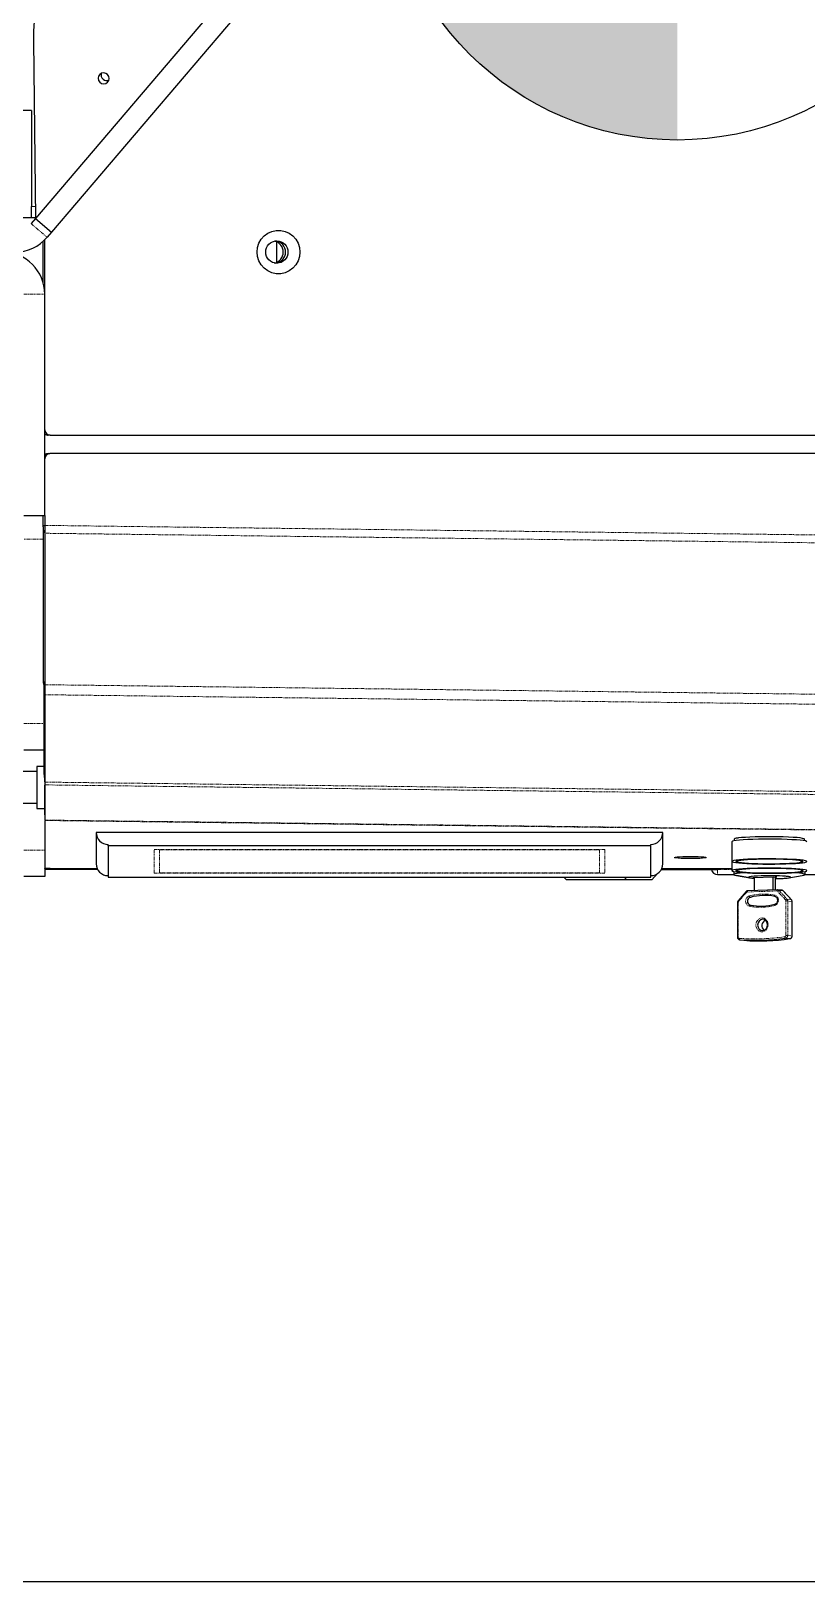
# Model space of a CAD drawing. Header units: millimetres. Extents: x -18594 to 273470, y -238787 to 48452.
# Drawn here: x 68812 to 69106, y -115853 to -115264 of the extents above; entities that cross this region are included whole.
import ezdxf

# ---------------------------------------------------------------- set-up
doc = ezdxf.new("R2010")
doc.units = ezdxf.units.MM
doc.linetypes.add('Xref AGV layout$0$PHANTOM', pattern=[2.5, 1.25, -0.25, 0.25, -0.25, 0.25, -0.25])
doc.layers.add('AM_BOR', color=4, linetype='Continuous', lineweight=25)
doc.layers.add('Xref AGV layout$0$ANNOTATION', color=5, linetype='Continuous')

# ---------------------------------------------------------------- blocks, each defined once
blk = doc.blocks.new('Xref AGV layout$0$SW_DOWELSYMBOL_0')
at = {"linetype": 'Continuous', "lineweight": 18}
h = blk.add_hatch(color=0, dxfattribs=at)
edge = h.paths.add_edge_path(flags=0)
edge.add_arc((0, 0), 111.46, 0, 90)
edge.add_line((0, 111.46), (0, 0))
edge.add_line((0, 0), (111.46, 0))
h = blk.add_hatch(color=0, dxfattribs=at)
edge = h.paths.add_edge_path(flags=0)
edge.add_arc((0, 0), 111.46, 180, 270)
edge.add_line((0, -111.46), (0, 0))
edge.add_line((0, 0), (-111.46, 0))
at = {"layer": 'Xref AGV layout$0$ANNOTATION', "color": 0}
blk.add_circle((0, 0), 111.46, dxfattribs=at)
blk = doc.blocks.new('Xref AGV layout$0$A$C343F789C')
at = {"color": 7, "linetype": 'Continuous', "lineweight": 25}
for p, q in [((3483.67, 1039.46), (3098.64, 587.68)), ((3489.76, 1034.27), (3104.73, 582.49)), ((3097.88, 655.02), (3098.64, 587.68)), ((3097.17, 628.67), (3068.67, 628.67)), ((3097.17, 628.67), (3097.17, 592.18)), ((3097.17, 587.88), (3097.17, 592.18)), ((3097.17, 587.88), (3068.67, 587.88)), ((3098.64, 587.68), (3096.95, 585.69)), ((3098.64, 587.88), (3097.17, 587.88)), ((3098.64, 587.68), (3104.73, 582.49)), ((3101.52, 563.4), (3101.52, 578.95)), ((3102.2, 507.38), (3102.2, 579.6)), ((3104.73, 582.49), (3103.04, 580.5)), ((3190.24, 571.03), (3190.24, 578.74)), ((3102.17, 474.88), (3102.17, 558.88)), ((3102.19, 497.92), (3102.19, 505.88)), ((3104.17, 505.38), (3103.49, 505.38)), ((3104.17, 505.38), (3451.83, 505.38)), ((3103.44, 498.38), (3104.14, 498.38)), ((3449.47, 498.38), (3104.14, 498.38)), ((3094.17, 474.88), (3102.17, 474.88)), ((3101.47, 474.88), (3101.47, 471.13)), ((3101.47, 471.13), (3102.17, 471.13)), ((3102.17, 474.88), (3102.17, 471.13)), ((3101.54, 469.64), (3102.17, 468.15)), ((3101.54, 469.64), (3101.54, 412.15)), ((3102.17, 468.15), (3102.17, 410.66)), ((3101.54, 412.15), (3102.17, 410.66)), ((3101.84, 409.95), (3101.84, 377.08)), ((3102, 408.61), (3102.17, 406.86)), ((3102.17, 406.86), (3102.17, 373.69)), ((3101.84, 385.88), (3094.17, 385.88)), ((3099.17, 377.68), (3089.17, 377.68)), ((3101.84, 379.68), (3099.17, 379.68)), ((3099.17, 379.68), (3099.17, 363.68)), ((3101.84, 377.08), (3102.17, 373.69)), ((3102.07, 374.53), (3102.07, 373.84)), ((3102.07, 372.48), (3102.07, 363.19)), ((3102.16, 372.86), (3102.17, 372.63)), ((3102.17, 372.63), (3102.17, 359.28)), ((3089.17, 365.68), (3099.17, 365.68)), ((3099.17, 363.68), (3102.07, 363.68)), ((3102.07, 363.19), (3102.17, 359.28)), ((3102.17, 358.95), (3102.17, 341.02)), ((3336.67, 354.52), (3121.67, 354.52)), ((3121.67, 354.52), (3121.67, 342.66)), ((3336.67, 342.66), (3336.67, 354.52)), ((3126.17, 349.53), (3126.17, 350.03)), ((3332.17, 349.53), (3126.17, 349.53)), ((3126.17, 349.53), (3126.17, 337.67)), ((3332.17, 349.53), (3332.17, 350.03)), ((3332.17, 337.67), (3332.17, 349.53)), ((3362.92, 351.05), (3362.92, 343.56)), ((3363.82, 352.04), (3363.82, 351.39)), ((3390.52, 351.39), (3390.52, 352.04)), ((3362.92, 343.56), (3362.92, 340.08)), ((3364.82, 343.79), (3364.82, 343.56)), ((3389.52, 343.56), (3389.52, 343.79)), ((3102.17, 337.88), (3094.17, 337.88)), ((3102.17, 340.88), (3102.17, 341.02)), ((3104.17, 340.88), (3102.17, 340.88)), ((3102.17, 340.88), (3102.17, 337.88)), ((3122.18, 340.58), (3102.17, 340.58)), ((3104.17, 340.88), (3122.04, 340.88)), ((3126.17, 337.67), (3332.17, 337.67)), ((3299.12, 337.67), (3300.11, 336.58)), ((3322.11, 336.58), (3300.11, 336.58)), ((3322.11, 336.58), (3323.1, 337.67)), ((3332.55, 336.58), (3322.11, 336.58)), ((3332.55, 336.58), (3334.69, 338.95)), ((3336.27, 340.58), (3336.16, 340.58)), ((3336.27, 340.82), (3336.27, 340.58)), ((3336.27, 340.58), (3357.3, 340.58)), ((3336.3, 340.88), (3362.92, 340.88)), ((3355.17, 340.58), (3355.18, 340.54)), ((3357.3, 340.88), (3357.3, 340.58)), ((3357.45, 338.58), (3363.67, 338.58)), ((3363.67, 339.76), (3363.67, 338.58)), ((3369.55, 337.42), (3364.64, 338.23)), ((3369.55, 337.42), (3364.64, 338.23)), ((3364.64, 338.23), (3364.71, 338.22)), ((3364.71, 338.22), (3369.78, 337.37)), ((3364.82, 340.3), (3364.82, 340.08)), ((3370.66, 337.27), (3370.83, 337.25)), ((3370.83, 337.45), (3378.8, 337.74)), ((3371.39, 337.38), (3370.83, 337.45)), ((3370.83, 337.25), (3371.39, 337.2)), ((3371.39, 337.47), (3371.39, 332.53)), ((3378.47, 337.73), (3378.47, 332.79)), ((3378.8, 337.74), (3379.96, 337.59)), ((3379.4, 337.66), (3379.4, 332.82)), ((3379.96, 337.59), (3379.4, 337.57)), ((3384.55, 337.37), (3389.63, 338.22)), ((3389.52, 340.08), (3389.52, 340.3)), ((3390.67, 338.58), (3390.67, 339.76)), ((3390.67, 338.58), (3475.85, 338.58)), ((3368.28, 332.11), (3365.26, 328.59)), ((3380.17, 332.85), (3368.96, 332.44)), ((3380.19, 332.85), (3380.17, 332.85)), ((3381.95, 332.62), (3380.32, 332.84)), ((3385.52, 329.04), (3382.5, 332.34)), ((3365.01, 327.91), (3365.01, 314.83)), ((3385.79, 315.28), (3385.79, 328.35)), ((3365.82, 313.86), (3367.45, 313.64)), ((3365.87, 313.85), (3365.82, 313.86)), ((3367.45, 313.64), (3367.49, 313.64))]:
    blk.add_line(p, q, dxfattribs=at)
at = {"color": 8, "linetype": 'Xref AGV layout$0$PHANTOM', "lineweight": 18}
for p, q in [((3097.17, 592.18), (3098.59, 592.18)), ((3096.95, 585.69), (3103.04, 580.5)), ((3094.17, 558.88), (3102.17, 558.88)), ((3102.17, 507.38), (3102.2, 507.38)), ((3102.17, 471.13), (3451.44, 466.82)), ((3101.54, 465.88), (3094.17, 465.88)), ((3451.46, 463.84), (3102.17, 468.15)), ((3102.17, 410.66), (3452.07, 406.34)), ((3452.15, 402.55), (3102.17, 406.86)), ((3094.17, 395.88), (3101.84, 395.88)), ((3102.17, 373.69), (3453.56, 369.36)), ((3453.63, 368.29), (3102.17, 372.63)), ((3102.17, 359.28), (3455.3, 354.92)), ((3455.33, 354.77), (3102.17, 359.12)), ((3094.17, 347.88), (3102.17, 347.88)), ((3143.67, 348.14), (3314.67, 348.14)), ((3143.67, 339.07), (3143.67, 348.14)), ((3145.67, 348), (3312.67, 348)), ((3145.67, 339.21), (3145.67, 348)), ((3312.67, 348), (3312.67, 339.21)), ((3314.67, 348.14), (3314.67, 339.07)), ((3314.67, 339.07), (3143.67, 339.07)), ((3312.67, 339.21), (3145.67, 339.21)), ((3357.45, 340.88), (3357.45, 340.54)), ((3357.45, 340.54), (3362.92, 340.54)), ((3357.45, 340.54), (3357.45, 338.58)), ((3368.43, 331.81), (3365.41, 328.29)), ((3379.96, 332.38), (3368.74, 331.97)), ((3370.24, 329.9), (3369.89, 329.95)), ((3383.3, 328.95), (3380.27, 332.24)), ((3380.82, 332.58), (3383.84, 329.28)), ((3382.45, 332.36), (3380.82, 332.58)), ((3385.47, 329.07), (3382.45, 332.36)), ((3365.28, 327.94), (3365.28, 314.86)), ((3370.24, 326.97), (3369.89, 327.01)), ((3383.42, 315.53), (3383.42, 328.6)), ((3383.84, 329.28), (3385.47, 329.07)), ((3384.1, 328.59), (3384.1, 315.51)), ((3385.73, 328.37), (3384.1, 328.59)), ((3385.73, 315.3), (3385.73, 328.37)), ((3365.87, 313.85), (3367.49, 313.64)), ((3384.93, 314.28), (3383.3, 314.49)), ((3384.1, 315.51), (3385.73, 315.3))]:
    blk.add_line(p, q, dxfattribs=at)
at = {"color": 7, "linetype": 'Continuous', "lineweight": 25, "flags": 128}
for points in [[(3124.53, 642.9), (3123.73, 642.76), (3123.06, 642.32), (3122.6, 641.66), (3122.45, 640.87), (3122.6, 640.07), (3123.06, 639.39), (3123.73, 638.93), (3124.53, 638.75), (3125.32, 638.89), (3126, 639.33), (3126.45, 639.99), (3126.61, 640.78), (3126.45, 641.58), (3126, 642.26), (3125.32, 642.73), (3124.53, 642.9)], [(3182.74, 574.88), (3182.92, 576.6), (3183.45, 578.24), (3184.3, 579.73), (3185.43, 581.01), (3186.81, 582.03), (3188.36, 582.73), (3190.02, 583.09), (3191.72, 583.09), (3193.38, 582.73), (3194.94, 582.03), (3196.31, 581.01), (3197.45, 579.73), (3198.3, 578.24), (3198.82, 576.6), (3199, 574.88), (3198.82, 573.17), (3198.3, 571.53), (3197.45, 570.03), (3196.31, 568.75), (3194.94, 567.74), (3193.38, 567.04), (3191.72, 566.68), (3190.02, 566.68), (3188.36, 567.04), (3186.81, 567.74), (3185.43, 568.75), (3184.3, 570.03), (3183.45, 571.53), (3182.92, 573.17), (3182.74, 574.88)], [(3364.57, 351.51), (3363.69, 351.37), (3363.13, 351.22), (3362.92, 351.06), (3362.92, 351.05)], [(3391.42, 351.05), (3391.28, 351.19), (3390.79, 351.34), (3389.97, 351.48), (3388.83, 351.62), (3387.4, 351.74), (3385.72, 351.84), (3383.84, 351.92), (3381.78, 351.99), (3379.62, 352.03), (3377.39, 352.04), (3375.16, 352.03), (3372.98, 352), (3370.9, 351.94), (3368.97, 351.86), (3367.25, 351.76), (3365.77, 351.64), (3364.57, 351.51)], [(3390.52, 352.04), (3390.52, 352.05), (3390.32, 352.21), (3389.75, 352.35), (3388.85, 352.49), (3387.63, 352.62), (3386.12, 352.73), (3384.37, 352.83), (3382.42, 352.9), (3380.33, 352.95), (3378.15, 352.97), (3375.94, 352.97), (3373.77, 352.94), (3371.69, 352.89), (3369.77, 352.82), (3368.04, 352.72), (3366.56, 352.61), (3365.37, 352.48)], [(3347.17, 345.49), (3348.66, 345.47), (3350.06, 345.43), (3351.28, 345.37), (3352.23, 345.29), (3352.87, 345.2), (3353.16, 345.09), (3353.06, 344.99), (3352.6, 344.89), (3351.79, 344.8), (3350.69, 344.73), (3349.38, 344.68), (3347.92, 344.65), (3346.42, 344.65), (3344.96, 344.68), (3343.64, 344.73), (3342.55, 344.8), (3341.74, 344.89), (3341.27, 344.99), (3341.18, 345.09), (3341.46, 345.2), (3342.1, 345.29), (3343.06, 345.37), (3344.28, 345.43), (3345.68, 345.47), (3347.17, 345.49)], [(3364.57, 344.03), (3363.69, 343.89), (3363.13, 343.74), (3362.92, 343.58), (3363.06, 343.42), (3363.55, 343.27), (3364.37, 343.13), (3365.51, 342.99), (3366.93, 342.87), (3368.61, 342.77), (3370.5, 342.69), (3372.55, 342.62), (3374.72, 342.59), (3376.94, 342.57), (3379.18, 342.58), (3381.36, 342.61), (3383.44, 342.67), (3385.36, 342.75), (3387.08, 342.85), (3388.56, 342.97), (3389.76, 343.1), (3390.65, 343.24), (3391.21, 343.39), (3391.42, 343.55), (3391.28, 343.7), (3390.79, 343.86), (3389.97, 344), (3388.83, 344.14), (3387.4, 344.26), (3385.72, 344.36), (3383.84, 344.44), (3381.78, 344.5), (3379.62, 344.54), (3377.39, 344.56), (3375.16, 344.55), (3372.98, 344.51), (3370.9, 344.46), (3368.97, 344.38), (3367.25, 344.28), (3365.77, 344.16), (3364.57, 344.03)], [(3365.9, 343.98), (3365.05, 343.84), (3364.56, 343.69), (3364.42, 343.54), (3364.65, 343.39), (3365.25, 343.25), (3366.18, 343.11), (3367.43, 342.99), (3368.96, 342.88), (3370.73, 342.8), (3372.68, 342.73), (3374.76, 342.69), (3376.91, 342.68), (3379.07, 342.68), (3381.17, 342.72), (3383.16, 342.78), (3384.98, 342.86), (3386.57, 342.96), (3387.89, 343.08), (3388.9, 343.22), (3389.58, 343.36), (3389.89, 343.51), (3389.84, 343.66), (3389.43, 343.81), (3388.67, 343.95), (3387.57, 344.08), (3386.17, 344.19), (3384.52, 344.29), (3382.65, 344.37), (3380.63, 344.42), (3378.5, 344.45), (3376.34, 344.45), (3374.2, 344.43), (3372.15, 344.38), (3370.24, 344.31), (3368.53, 344.22), (3367.07, 344.11), (3365.9, 343.98)], [(3366.25, 343.97), (3365.43, 343.83), (3364.95, 343.69), (3364.82, 343.54), (3365.05, 343.4), (3365.62, 343.26), (3366.52, 343.13), (3367.74, 343.01), (3369.22, 342.9), (3370.93, 342.82), (3372.82, 342.76), (3374.84, 342.72), (3376.92, 342.7), (3379.01, 342.71), (3381.05, 342.75), (3382.97, 342.8), (3384.73, 342.88), (3386.27, 342.98), (3387.55, 343.1), (3388.53, 343.23), (3389.19, 343.37), (3389.49, 343.51), (3389.45, 343.66), (3389.05, 343.8), (3388.3, 343.94), (3387.24, 344.06), (3385.89, 344.17), (3384.29, 344.27), (3382.48, 344.34), (3380.52, 344.39), (3378.46, 344.42), (3376.37, 344.42), (3374.3, 344.4), (3372.31, 344.36), (3370.46, 344.29), (3368.8, 344.2), (3367.39, 344.09), (3366.25, 343.97)], [(3370.65, 340.96), (3368.75, 340.88), (3367.05, 340.78), (3365.61, 340.66), (3364.45, 340.52), (3363.6, 340.38), (3363.09, 340.23), (3362.92, 340.07), (3363.1, 339.92), (3363.63, 339.77), (3364.5, 339.62), (3365.67, 339.49), (3367.13, 339.37), (3368.83, 339.27), (3370.75, 339.19), (3372.81, 339.13), (3374.99, 339.09), (3377.22, 339.08), (3379.45, 339.1), (3381.62, 339.13), (3383.68, 339.19), (3385.59, 339.27), (3387.28, 339.38), (3388.73, 339.5), (3389.89, 339.63), (3390.74, 339.77), (3391.25, 339.92), (3391.42, 340.08), (3391.23, 340.24), (3390.7, 340.39), (3389.84, 340.53), (3388.67, 340.66), (3387.21, 340.78), (3385.5, 340.88), (3383.59, 340.96), (3381.52, 341.02), (3379.35, 341.06), (3377.12, 341.07), (3374.89, 341.06), (3372.71, 341.02), (3370.65, 340.96)], [(3368.34, 339.3), (3367.46, 339.24), (3366.06, 339.12), (3364.95, 338.98), (3364.18, 338.84), (3363.75, 338.69), (3363.69, 338.53), (3363.99, 338.38), (3364.64, 338.23)], [(3371.34, 340.87), (3369.51, 340.79), (3367.89, 340.69), (3366.55, 340.57), (3365.51, 340.44), (3364.8, 340.29), (3364.46, 340.14), (3364.47, 339.99), (3364.86, 339.85), (3365.59, 339.7), (3366.66, 339.57), (3368.03, 339.46), (3369.67, 339.36), (3371.52, 339.28), (3373.53, 339.22), (3375.65, 339.19), (3377.81, 339.19), (3379.95, 339.21), (3382.02, 339.25), (3383.94, 339.32), (3385.67, 339.41), (3387.15, 339.52), (3388.35, 339.65), (3389.22, 339.79), (3389.75, 339.93), (3389.92, 340.08), (3389.72, 340.23), (3389.16, 340.38), (3388.25, 340.52), (3387.02, 340.64), (3385.52, 340.75), (3383.77, 340.84), (3381.83, 340.9), (3379.76, 340.95), (3377.61, 340.97), (3375.45, 340.96), (3373.34, 340.92), (3371.34, 340.87)], [(3371.52, 340.84), (3369.75, 340.77), (3368.18, 340.67), (3366.88, 340.55), (3365.87, 340.43), (3365.19, 340.29), (3364.85, 340.14), (3364.87, 340), (3365.24, 339.85), (3365.96, 339.72), (3366.99, 339.59), (3368.32, 339.48), (3369.9, 339.38), (3371.7, 339.3), (3373.65, 339.25), (3375.7, 339.22), (3377.79, 339.22), (3379.87, 339.24), (3381.86, 339.28), (3383.73, 339.35), (3385.4, 339.43), (3386.84, 339.54), (3388, 339.66), (3388.85, 339.8), (3389.36, 339.94), (3389.52, 340.08), (3389.32, 340.23), (3388.78, 340.37), (3387.9, 340.5), (3386.72, 340.62), (3385.25, 340.73), (3383.56, 340.81), (3381.68, 340.88), (3379.67, 340.92), (3377.59, 340.94), (3375.5, 340.93), (3373.46, 340.9), (3371.52, 340.84)], [(3379.4, 337.05), (3380.89, 337.09), (3382.32, 337.16), (3383.52, 337.25), (3384.42, 337.35), (3384.97, 337.46), (3385.17, 337.58), (3384.99, 337.7), (3384.44, 337.82), (3383.55, 337.92), (3382.37, 338.01), (3380.94, 338.08), (3379.34, 338.12), (3377.63, 338.14), (3375.9, 338.14), (3374.23, 338.11), (3372.7, 338.05), (3371.38, 337.97), (3370.33, 337.88), (3369.6, 337.77), (3369.22, 337.65), (3369.21, 337.53), (3369.58, 337.41), (3370.3, 337.3), (3371.34, 337.2), (3371.39, 337.2)], [(3379.4, 337.05), (3379.97, 337.06), (3381.49, 337.12), (3382.81, 337.19), (3383.88, 337.28), (3384.64, 337.39), (3385.08, 337.5), (3385.15, 337.62), (3384.87, 337.74), (3384.25, 337.85), (3383.31, 337.94), (3382.09, 338.03), (3380.65, 338.09), (3379.06, 338.13), (3377.38, 338.14), (3375.69, 338.13), (3374.07, 338.1), (3372.59, 338.04), (3371.31, 337.97), (3370.29, 337.87), (3369.59, 337.76), (3369.22, 337.65), (3369.21, 337.53), (3369.55, 337.42), (3369.55, 337.42)], [(3389.63, 338.22), (3390.23, 338.35), (3390.61, 338.5), (3390.63, 338.65), (3390.29, 338.81), (3389.59, 338.95), (3388.56, 339.09), (3387.23, 339.21), (3386, 339.3)], [(3374.58, 321.62), (3373.86, 321.43), (3373.24, 320.94), (3372.83, 320.23), (3372.68, 319.4), (3372.83, 318.59), (3373.24, 317.91), (3373.86, 317.47), (3374.58, 317.33), (3375.31, 317.52), (3375.93, 318.01), (3376.34, 318.72), (3376.49, 319.54), (3376.34, 320.36), (3375.93, 321.04), (3375.31, 321.48), (3374.58, 321.62)]]:
    blk.add_lwpolyline(points, dxfattribs=at)
at = {"color": 8, "linetype": 'Xref AGV layout$0$PHANTOM', "lineweight": 18, "flags": 128}
for points in [[(3368.28, 332.11), (3368.27, 332.08), (3368.28, 332.04), (3368.29, 331.99), (3368.33, 331.94), (3368.37, 331.88), (3368.43, 331.81)], [(3368.96, 332.44), (3368.93, 332.43), (3368.89, 332.41), (3368.85, 332.37), (3368.81, 332.31), (3368.78, 332.24), (3368.76, 332.16), (3368.75, 332.06), (3368.74, 331.97)], [(3379.27, 330.29), (3379.23, 330.31), (3379.19, 330.34), (3379.16, 330.39), (3379.13, 330.46), (3379.12, 330.53), (3379.11, 330.62), (3379.12, 330.72), (3379.13, 330.81)], [(3380.17, 332.85), (3380.15, 332.84), (3380.1, 332.82), (3380.06, 332.78), (3380.03, 332.72), (3380, 332.65), (3379.98, 332.57), (3379.96, 332.48), (3379.96, 332.38)], [(3382.45, 332.36), (3382.49, 332.35), (3382.5, 332.34)], [(3365.26, 328.59), (3365.25, 328.56), (3365.25, 328.53), (3365.27, 328.48), (3365.31, 328.42), (3365.35, 328.36), (3365.41, 328.29)], [(3369.57, 326.55), (3369.6, 326.65), (3369.63, 326.74), (3369.66, 326.82), (3369.7, 326.89), (3369.75, 326.95), (3369.8, 326.99), (3369.85, 327.01), (3369.89, 327.01)], [(3379.27, 327.36), (3379.23, 327.35), (3379.19, 327.33), (3379.16, 327.29), (3379.13, 327.24), (3379.12, 327.17), (3379.11, 327.09), (3379.12, 327), (3379.13, 326.9)], [(3385.47, 329.07), (3385.51, 329.05), (3385.52, 329.04)], [(3374.35, 322.15), (3375.2, 322), (3375.93, 321.52), (3376.45, 320.76), (3376.69, 319.83), (3376.61, 318.86), (3376.22, 317.98), (3375.59, 317.3), (3374.78, 316.92), (3373.92, 316.89), (3373.12, 317.21), (3372.48, 317.84), (3372.09, 318.7), (3372.02, 319.66), (3372.25, 320.61), (3372.77, 321.4), (3373.5, 321.94), (3374.35, 322.15)], [(3365.68, 314.38), (3365.67, 314.28), (3365.68, 314.19), (3365.69, 314.1), (3365.71, 314.02), (3365.74, 313.95), (3365.78, 313.9), (3365.82, 313.87), (3365.87, 313.85)]]:
    blk.add_lwpolyline(points, dxfattribs=at)
at = {"color": 1}
blk.add_circle((3342.17, 728.88), 111.46, dxfattribs=at)
at = {"color": 7, "linetype": 'Continuous', "lineweight": 25}
blk.add_circle((3190.23, 574.89), 4.23, dxfattribs=at)
for centre, radius, start, end in [((3175.15, 656.06), 77.28, 136.7015, 180.77008), ((3125.63, 642.12), 2.11, 164.08447, 295.0372), ((3090.86, 590.88), 16, 270, 319.56076), ((3188.42, 574.88), 4.26, 282.41065, 77.58935), ((3189.28, 574.88), 4.26, 276.49232, 83.50768), ((3086.17, 558.88), 16, 0, 90), ((3104.19, 507.37), 1.99, 179.57638, 269.57094), ((3103.49, 507.34), 1.95, 228.32675, 269.93559), ((3104.15, 496.4), 1.99, 90.44366, 180.4344), ((3103.45, 496.43), 1.95, 90.06577, 130.04522), ((3126.16, 354.53), 4.49, 180.06967, 270.06974), ((3332.17, 354.53), 4.49, 269.93039, 359.93018), ((3365.22, 350.03), 2.45, 86.49801, 124.87414), ((3126.16, 342.67), 4.49, 180.07043, 270.06973), ((3332.17, 342.67), 4.49, 269.93039, 359.92942), ((3103.67, 348.15), 7.29, 258.10321, 273.91499), ((3357.45, 340.88), 2.3, 188.62693, 270), ((3371.7, 348.72), 11.51, 259.22466, 265.65181), ((3370.34, 328.48), 1.53, 107.05777, 252.94223), ((3375.34, 309.54), 21.12, 79.26236, 104.93667), ((3378.82, 328.82), 1.53, 287.05816, 72.94184), ((3373.83, 347.76), 21.12, 259.26237, 284.93592), ((3376.53, 319.21), 2.25, 113.03671, 231.83984), ((3371.72, 392.41), 78.78, 265.74122, 278.45736), ((3373.34, 392.2), 78.78, 265.74121, 278.45737)]:
    blk.add_arc(centre, radius, start, end, dxfattribs=at)
at = {"color": 8, "linetype": 'Xref AGV layout$0$PHANTOM', "lineweight": 18}
for centre, radius, start, end in [((3370.17, 328.51), 2.05, 107.0586, 252.9414), ((3368.77, 331.53), 0.437, 93.06364, 140.38899), ((3375.12, 309.68), 21.51, 79.26254, 104.93591), ((3370.2, 330.49), 0.622, 182.54406, 241.04383), ((3378.53, 328.86), 2.05, 287.0579, 72.9421), ((3379.97, 331.98), 0.404, 41.79071, 91.67259), ((3380.94, 331.76), 0.828, 98.71186, 144.12448), ((3380.21, 332.03), 0.819, 41.99158, 81.02356), ((3381.84, 331.82), 0.813, 41.83707, 82.1385), ((3365.23, 327.21), 0.726, 85.90153, 107.2706), ((3365.83, 327.94), 0.551, 139.86767, 180.2628), ((3373.58, 347.69), 21.52, 259.263, 284.93544), ((3383.97, 328.46), 0.828, 98.72254, 144.12292), ((3382.91, 328.61), 0.514, 359.27683, 41.58984), ((3383.65, 323.49), 5.11, 84.97326, 92.54876), ((3383.07, 328.6), 1.03, 359.27877, 41.59111), ((3384.7, 328.38), 1.03, 359.27877, 41.59111), ((3385.74, 328.3), 0.0742, 50.45076, 97.89433), ((3365.23, 314.14), 0.728, 85.93144, 107.24069), ((3365.74, 314.84), 0.46, 176.76032, 262.51109), ((3371.5, 392.54), 78.37, 265.74026, 278.45817), ((3383.59, 314.98), 0.567, 176.1368, 239.29805), ((3382.92, 315.51), 0.502, 281.76197, 2.26676), ((3383.1, 315.47), 1, 281.76091, 2.26783), ((3383.65, 310.44), 5.09, 84.95462, 92.55729), ((3384.73, 315.26), 1, 281.76091, 2.26783), ((3385.74, 315.22), 0.0741, 50.49323, 97.96204)]:
    blk.add_arc(centre, radius, start, end, dxfattribs=at)
at = {"color": 7, "linetype": 'Continuous', "lineweight": 25}
for points, knots in [([(3101.47, 471.13), (3101.48, 471.04), (3101.48, 470.97), (3101.48, 470.87), (3101.48, 470.85), (3101.48, 470.8), (3101.48, 470.79), (3101.48, 470.77), (3101.48, 470.77), (3101.48, 470.76), (3101.48, 470.75), (3101.48, 470.68), (3101.49, 470.62), (3101.49, 470.53), (3101.49, 470.49), (3101.49, 470.45), (3101.49, 470.43), (3101.49, 470.4), (3101.49, 470.38), (3101.51, 470.14), (3101.52, 469.9), (3101.54, 469.64)], [0, 0, 0, 0, 0.125, 0.125, 0.1875, 0.1875, 0.21875, 0.21875, 0.234375, 0.234375, 0.25, 0.25, 0.375, 0.375, 0.4375, 0.4375, 0.46875, 0.46875, 0.5, 0.5, 1, 1, 1, 1]), ([(3102.17, 471.13), (3102.17, 471.02), (3102.17, 470.84), (3102.17, 470.58), (3102.17, 470.31), (3102.17, 469.98), (3102.17, 469.58), (3102.17, 469.13), (3102.17, 468.64), (3102.17, 468.32), (3102.17, 468.15)], [0, 0, 0, 0, 0.099442, 0.182896, 0.250363, 0.373726, 0.500582, 0.655605, 0.822072, 1, 1, 1, 1]), ([(3101.54, 412.15), (3101.58, 411.75), (3101.62, 411.3), (3101.68, 411), (3101.69, 410.96)], [0, 0, 0, 0, 0.887585, 1, 1, 1, 1]), ([(3101.69, 410.92), (3101.75, 410.56), (3101.87, 409.81), (3101.95, 409.02), (3102, 408.61)], [0, 0, 0, 0, 0.477257, 1, 1, 1, 1]), ([(3102.17, 410.66), (3102.17, 410.57), (3102.17, 410.4), (3102.17, 410.16), (3102.17, 409.93), (3102.17, 409.72), (3102.17, 409.41), (3102.17, 408.99), (3102.17, 408.54), (3102.17, 408.15), (3102.17, 407.81), (3102.17, 407.48), (3102.17, 407.16), (3102.17, 406.96), (3102.17, 406.86)], [0, 0, 0, 0, 0.055733, 0.108726, 0.158979, 0.206492, 0.251268, 0.375942, 0.501666, 0.592195, 0.687289, 0.786952, 0.891188, 1, 1, 1, 1]), ([(3102, 375.38), (3102.04, 374.91), (3102.11, 374.2), (3102.15, 373.38), (3102.16, 373.04), (3102.16, 372.86)], [0, 0, 0, 0, 0.4634848, 0.7210671, 1, 1, 1, 1]), ([(3102.17, 373.69), (3102.17, 373.64), (3102.17, 373.55), (3102.17, 373.41), (3102.17, 373.27), (3102.17, 373.14), (3102.17, 373.02), (3102.17, 372.91), (3102.17, 372.8), (3102.17, 372.7), (3102.17, 372.65), (3102.17, 372.63)], [0, 0, 0, 0, 0.096488, 0.19663, 0.300428, 0.407882, 0.518992, 0.633758, 0.752182, 0.874262, 1, 1, 1, 1]), ([(3368.96, 332.44), (3368.85, 332.42), (3368.62, 332.39), (3368.4, 332.24), (3368.3, 332.13), (3368.28, 332.11)], [0, 0, 0, 0, 0.435835, 0.878827, 1, 1, 1, 1]), ([(3380.34, 332.83), (3380.32, 332.84), (3380.27, 332.85), (3380.21, 332.85), (3380.17, 332.85)], [0, 0, 0, 0, 0.323871, 1, 1, 1, 1]), ([(3382.5, 332.34), (3382.42, 332.41), (3382.26, 332.56), (3382.06, 332.6), (3381.97, 332.61)], [0, 0, 0, 0, 0.545134, 1, 1, 1, 1]), ([(3365.26, 328.59), (3365.19, 328.49), (3365.05, 328.29), (3365.02, 328.03), (3365.01, 327.91)], [0, 0, 0, 0, 0.487411, 1, 1, 1, 1]), ([(3385.79, 328.35), (3385.77, 328.48), (3385.75, 328.73), (3385.6, 328.93), (3385.52, 329.04)], [0, 0, 0, 0, 0.477096, 1, 1, 1, 1]), ([(3365.01, 314.83), (3365.02, 314.71), (3365.05, 314.46), (3365.24, 314.14), (3365.53, 313.92), (3365.76, 313.87), (3365.87, 313.85)], [0, 0, 0, 0, 0.247656, 0.51898, 0.755844, 1, 1, 1, 1]), ([(3384.96, 314.28), (3385.07, 314.31), (3385.29, 314.36), (3385.56, 314.6), (3385.75, 314.91), (3385.77, 315.16), (3385.79, 315.28)], [0, 0, 0, 0, 0.241696, 0.486935, 0.740472, 1, 1, 1, 1])]:
    blk.add_open_spline(points, degree=3, knots=knots, dxfattribs=at)
at = {"color": 1}
blk.add_blockref('Xref AGV layout$0$SW_DOWELSYMBOL_0', (3342.17, 728.88), dxfattribs=at)
blk = doc.blocks.new('Xref AGV layout$0$Double AGV')
blk.add_lwpolyline([(31012.9, -233311.98), (37805.7, -233311.98), (37805.7, -235469.58), (31012.9, -235469.58)], close=True)
at = {"rotation": 180}
blk.add_blockref('Xref AGV layout$0$A$C343F789C', (37738.25, -233241.91), dxfattribs=at)
blk = doc.blocks.new('Xref AGV layout')
at = {"rotation": 180}
blk.add_blockref('Xref AGV layout$0$Double AGV', (103452.9, -349164.78), dxfattribs=at)

msp = doc.modelspace()

# ---------------------------------------------------------------- block references
at = {"layer": 'AM_BOR'}
msp.add_blockref('Xref AGV layout', (0, 0), dxfattribs=at)

doc.saveas('drawing.dxf')
